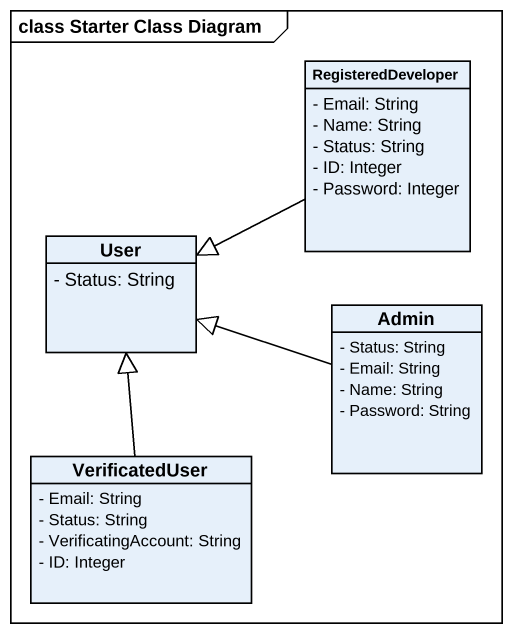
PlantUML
@startuml
mainframe class Starter Class Diagram
hide circle
hide empty members
skinparam classAttributeIconSize 0
class RegisteredDeveloper {
  - Email: String
  - Name: String
  - Status: String
  - ID: Integer
  - Password: Integer
}
class User {
  - Status: String
}
class Admin {
  - Status: String
  - Email: String
  - Name: String
  - Password: String
}
class VerificatedUser {
  - Email: String
  - Status: String
  - VerificatingAccount: String
  - ID: Integer
}
RegisteredDeveloper -left-|> User
Admin -left-|> User
VerificatedUser -up-|> User
@enduml
